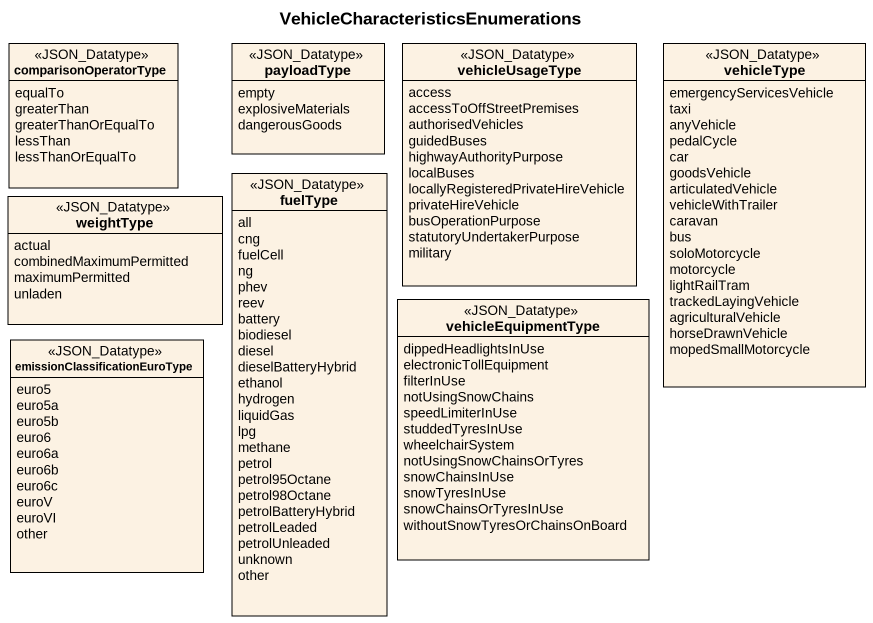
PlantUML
@startuml
title VehicleCharacteristicsEnumerations
hide circle
hide empty members
enum comparisonOperatorType <<JSON_Datatype>> {
  equalTo
  greaterThan
  greaterThanOrEqualTo
  lessThan
  lessThanOrEqualTo
}
enum payloadType <<JSON_Datatype>> {
  empty
  explosiveMaterials
  dangerousGoods
}
enum vehicleUsageType <<JSON_Datatype>> {
  access
  accessToOffStreetPremises
  authorisedVehicles
  guidedBuses
  highwayAuthorityPurpose
  localBuses
  locallyRegisteredPrivateHireVehicle
  privateHireVehicle
  busOperationPurpose
  statutoryUndertakerPurpose
  military
}
enum vehicleType <<JSON_Datatype>> {
  emergencyServicesVehicle
  taxi
  anyVehicle
  pedalCycle
  car
  goodsVehicle
  articulatedVehicle
  vehicleWithTrailer
  caravan
  bus
  soloMotorcycle
  motorcycle
  lightRailTram
  trackedLayingVehicle
  agriculturalVehicle
  horseDrawnVehicle
  mopedSmallMotorcycle
}
enum weightType <<JSON_Datatype>> {
  actual
  combinedMaximumPermitted
  maximumPermitted
  unladen
}
enum fuelType <<JSON_Datatype>> {
  all
  cng
  fuelCell
  ng
  phev
  reev
  battery
  biodiesel
  diesel
  dieselBatteryHybrid
  ethanol
  hydrogen
  liquidGas
  lpg
  methane
  petrol
  petrol95Octane
  petrol98Octane
  petrolBatteryHybrid
  petrolLeaded
  petrolUnleaded
  unknown
  other
}
enum vehicleEquipmentType <<JSON_Datatype>> {
  dippedHeadlightsInUse
  electronicTollEquipment
  filterInUse
  notUsingSnowChains
  speedLimiterInUse
  studdedTyresInUse
  wheelchairSystem
  notUsingSnowChainsOrTyres
  snowChainsInUse
  snowTyresInUse
  snowChainsOrTyresInUse
  withoutSnowTyresOrChainsOnBoard
}
enum "emissionClassificationEuroType" as emissionClassificationEuroTy <<JSON_Datatype>> {
  euro5
  euro5a
  euro5b
  euro6
  euro6a
  euro6b
  euro6c
  euroV
  euroVI
  other
}
@enduml
